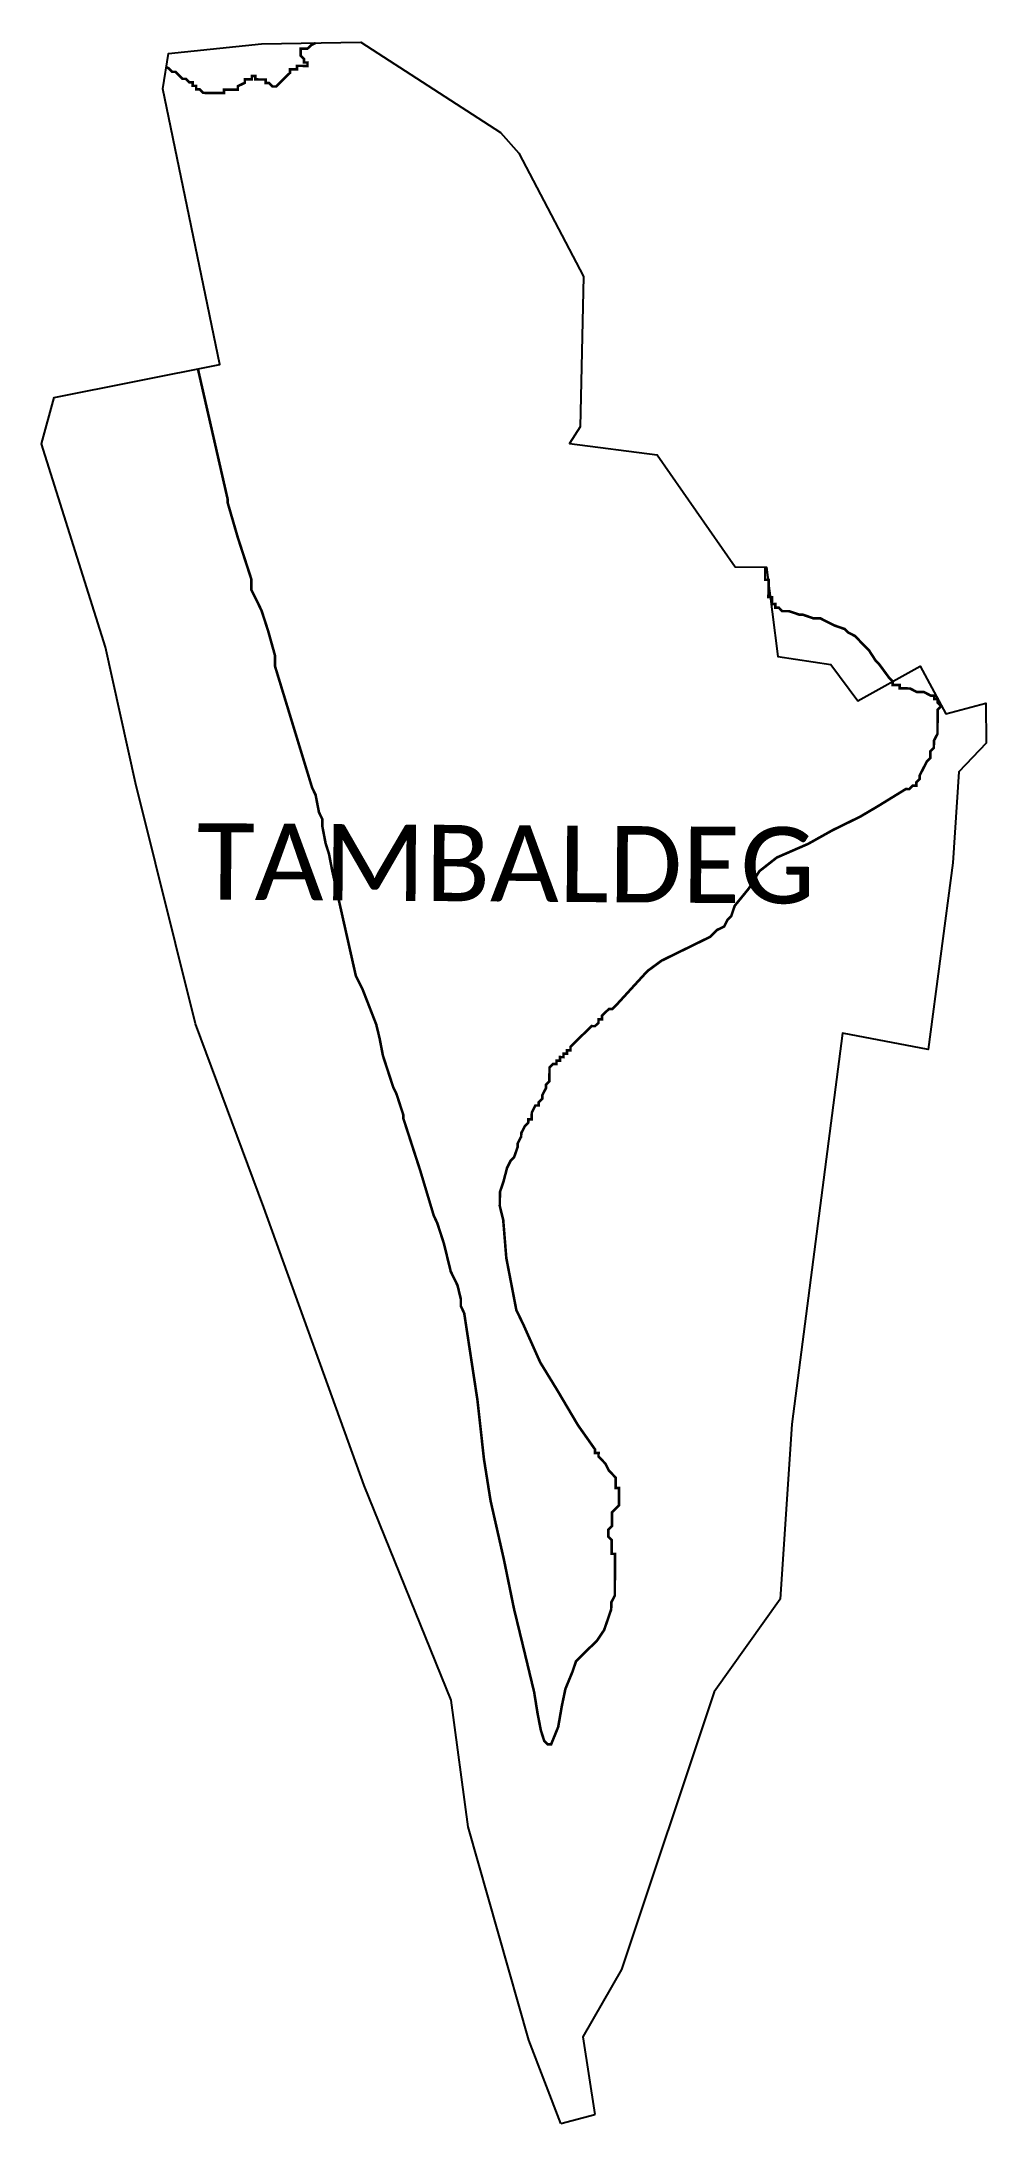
# Model space of a CAD drawing. Header units: metres. Extents: x 329589 to 330689, y 1799874 to 1802298.
import ezdxf

# ---------------------------------------------------------------- set-up
doc = ezdxf.new("R2010")
doc.units = ezdxf.units.M
for name, color, linetype in [('HAZARDS LINE', 1, 'Continuous'), ('village', 3, 'Continuous'), ('VILLAGE NAME', 250, 'Continuous')]:
    doc.layers.add(name, color=color, linetype=linetype)
doc.styles.get("Standard").update_dxf_attribs({"font": 'simplex.shx'})

msp = doc.modelspace()

# ---------------------------------------------------------------- linework, layer by layer
at = {"color": 3, "true_color": 0x00ff00, "flags": 128}
msp.add_lwpolyline([(330193.7, 1799873.6), (330233.1, 1799884)], dxfattribs=at)
at = {"layer": 'HAZARDS LINE', "lineweight": 18, "const_width": 3}
for points in [[(329908.2, 1802296.1), (329903, 1802293.6), (329898.9, 1802289.6), (329894.8, 1802289.6), (329890.8, 1802289.6), (329890.8, 1802285.6), (329890.7, 1802281.6), (329894.8, 1802277.5), (329894.7, 1802273.4), (329898.8, 1802273.4), (329898.7, 1802269.4), (329894.7, 1802269.4), (329886.6, 1802269.5), (329886.6, 1802265.4), (329882.5, 1802265.5), (329878.5, 1802265.5), (329878.5, 1802261.4), (329874.4, 1802257.4), (329870.3, 1802253.4), (329866.2, 1802249.4), (329862.2, 1802245.4), (329858.1, 1802245.4), (329854.1, 1802249.5), (329850.1, 1802249.5), (329850.1, 1802253.6), (329846.1, 1802253.6), (329842, 1802253.6), (329838, 1802253.7), (329838, 1802257.7), (329834, 1802257.8), (329834, 1802253.7), (329829.9, 1802253.7), (329825.9, 1802253.8), (329825.8, 1802249.7), (329817.7, 1802245.8), (329817.7, 1802241.7), (329813.7, 1802241.7), (329809.6, 1802241.8), (329805.6, 1802241.8), (329801.5, 1802241.8), (329801.5, 1802237.8), (329797.5, 1802237.8), (329793.4, 1802237.9), (329789.4, 1802237.9), (329785.3, 1802237.9), (329777.3, 1802238), (329773.2, 1802242.1), (329769.2, 1802242.1), (329769.2, 1802246.1), (329765.2, 1802246.2), (329765.2, 1802250.2), (329761.2, 1802250.2), (329757.2, 1802254.3), (329753.1, 1802254.4), (329745.1, 1802262.5), (329741.1, 1802262.5), (329737.1, 1802266.6), (329734.4, 1802268)], [(329771.2, 1801916.6), (329805.8, 1801764.9), (329805.8, 1801760.9), (329817.6, 1801720.3), (329833.4, 1801671.7), (329833.4, 1801667.7), (329833.3, 1801659.6), (329841.3, 1801643.4), (329845.2, 1801635.3), (329849.2, 1801623.1), (329853.1, 1801610.9), (329861, 1801582.6), (329860.9, 1801570.5), (329904.2, 1801428.7), (329908.2, 1801420.5), (329912.1, 1801400.3), (329916.1, 1801392.2), (329916, 1801384.1), (329919.9, 1801363.9), (329923.8, 1801351.7), (329927.7, 1801331.5), (329955, 1801210), (329963, 1801193.8), (329978.8, 1801153.2), (329982.7, 1801137), (329986.6, 1801116.8), (329998.5, 1801080.3), (330002.4, 1801072.2), (330010.3, 1801047.9), (330010.3, 1801043.9), (330030, 1800983.1), (330045.8, 1800930.4), (330049.7, 1800922.3), (330057.6, 1800898), (330065.5, 1800865.6), (330073.4, 1800849.4), (330077.3, 1800833.2), (330077.3, 1800825.1), (330081.2, 1800817), (330096.6, 1800715.8), (330104.2, 1800647), (330111.9, 1800598.5), (330127.5, 1800529.7), (330139.1, 1800473), (330150.9, 1800424.4), (330162.6, 1800375.8), (330166.5, 1800351.5), (330170.4, 1800331.3), (330174.3, 1800319.1), (330178.3, 1800315), (330182.4, 1800315), (330190.6, 1800335.2), (330194.8, 1800359.4), (330199, 1800379.5), (330207.3, 1800399.7), (330211.4, 1800411.8), (330223.6, 1800423.8), (330231.8, 1800431.8), (330235.8, 1800435.8), (330244, 1800447.9), (330248.2, 1800460), (330252.3, 1800472.1), (330252.4, 1800480.2), (330256.5, 1800488.2), (330256.6, 1800508.4), (330256.7, 1800516.5), (330256.7, 1800520.6), (330256.7, 1800524.6), (330256.8, 1800528.6), (330256.8, 1800532.7), (330256.8, 1800536.7), (330252.8, 1800536.8), (330252.8, 1800540.8), (330252.9, 1800544.8), (330252.9, 1800548.9), (330252.9, 1800552.9), (330248.9, 1800557), (330248.9, 1800561), (330249, 1800565.1), (330253.1, 1800569.1), (330253.1, 1800573.1), (330253.1, 1800577.2), (330253.1, 1800581.2), (330253.2, 1800585.2), (330257.3, 1800589.3), (330261.3, 1800593.3), (330261.4, 1800597.3), (330261.4, 1800601.3), (330261.4, 1800605.4), (330261.5, 1800609.4), (330261.5, 1800613.5), (330257.4, 1800613.5), (330257.5, 1800617.5), (330257.5, 1800621.6), (330257.5, 1800625.6), (330253.5, 1800629.7), (330249.5, 1800633.8), (330245.5, 1800641.9), (330241.5, 1800646), (330237.5, 1800650), (330237.6, 1800654.1), (330233.5, 1800654.1), (330233.6, 1800658.2), (330213.6, 1800686.6), (330189.6, 1800727.2), (330169.7, 1800759.7), (330149.8, 1800804.3), (330141.9, 1800820.5), (330138, 1800840.8), (330130.2, 1800881.3), (330126.6, 1800925.7), (330122.6, 1800941.9), (330122.8, 1800958.1), (330126.9, 1800970.2), (330131.1, 1800986.3), (330135.2, 1800994.4), (330139.2, 1800998.4), (330143.4, 1801010.5), (330143.4, 1801014.5), (330147.5, 1801022.6), (330147.6, 1801026.6), (330151.7, 1801034.7), (330155.7, 1801038.7), (330155.8, 1801042.7), (330159.8, 1801042.7), (330159.8, 1801046.7), (330159.9, 1801050.8), (330164, 1801058.8), (330168, 1801058.8), (330168, 1801062.8), (330172.1, 1801066.8), (330172.1, 1801070.9), (330176.3, 1801078.9), (330176.3, 1801083), (330180.4, 1801087), (330180.4, 1801091), (330180.4, 1801095.1), (330180.5, 1801099.1), (330180.5, 1801103.2), (330184.6, 1801107.2), (330188.6, 1801107.1), (330188.6, 1801111.2), (330192.7, 1801111.1), (330192.7, 1801115.2), (330196.7, 1801115.1), (330196.8, 1801119.2), (330200.8, 1801119.2), (330200.8, 1801123.2), (330204.9, 1801123.2), (330204.9, 1801127.2), (330209, 1801131.2), (330213.1, 1801135.2), (330217.1, 1801139.2), (330221.2, 1801143.2), (330225.3, 1801147.3), (330229.4, 1801151.3), (330233.4, 1801151.2), (330237.5, 1801155.2), (330237.5, 1801159.3), (330241.5, 1801159.3), (330241.6, 1801163.3), (330245.6, 1801167.3), (330249.7, 1801171.3), (330253.8, 1801171.3), (330257.8, 1801175.3), (330294.5, 1801215.4), (330310.8, 1801227.4), (330327, 1801235.4), (330343.2, 1801243.3), (330367.6, 1801255.3), (330375.7, 1801263.3), (330383.8, 1801267.3), (330387.9, 1801275.3), (330392, 1801279.3), (330396.1, 1801291.4), (330412.5, 1801311.5), (330424.7, 1801331.6), (330445.1, 1801347.6), (330481.6, 1801363.5), (330510, 1801379.4), (330542.4, 1801395.3), (330562.7, 1801407.3), (330595.2, 1801427.3), (330599.3, 1801427.2), (330603.3, 1801431.2), (330607.4, 1801431.2), (330607.4, 1801435.2), (330611.5, 1801439.3), (330611.5, 1801443.3), (330615.6, 1801451.3), (330619.7, 1801459.4), (330623.8, 1801463.4), (330623.9, 1801471.5), (330627.9, 1801475.5), (330628, 1801483.6), (330632.1, 1801491.6), (330632.2, 1801503.8), (330632.3, 1801511.8), (330632.3, 1801519.9), (330636.4, 1801523.9), (330632.4, 1801528), (330632.4, 1801532), (330628.4, 1801532.1), (330628.4, 1801536.1), (330624.4, 1801536.1), (330616.3, 1801540.3), (330612.3, 1801540.3), (330608.2, 1801540.3), (330600.2, 1801544.4), (330596.1, 1801544.5), (330588.1, 1801544.5), (330588.1, 1801548.6), (330584.1, 1801548.6), (330580, 1801548.6), (330580.1, 1801552.7), (330576, 1801556.7), (330564, 1801573), (330560, 1801577.1), (330552.1, 1801589.3), (330548, 1801593.3), (330544, 1801597.4), (330540, 1801601.5), (330536, 1801605.6), (330528, 1801609.7), (330524, 1801613.7), (330511.9, 1801617.9), (330503.8, 1801622), (330495.8, 1801626.1), (330487.7, 1801626.1), (330475.6, 1801630.3), (330471.6, 1801630.3), (330459.5, 1801634.4), (330455.4, 1801634.5), (330451.4, 1801634.5), (330447.4, 1801638.6), (330443.3, 1801638.6), (330443.4, 1801642.7), (330439.3, 1801642.7), (330439.4, 1801646.7), (330439.4, 1801650.8), (330435.3, 1801650.8), (330435.4, 1801654.8), (330435.4, 1801658.9), (330435.4, 1801662.9), (330435.5, 1801667), (330435.5, 1801671), (330431.5, 1801671), (330431.5, 1801675.1), (330431.5, 1801679.1), (330431.6, 1801683.2), (330431.6, 1801685.6)]]:
    msp.add_lwpolyline(points, dxfattribs=at)
at = {"layer": 'village', "color": 3, "true_color": 0x00ff00}
for points in [[(330193.7, 1799873.6, 0), (330156.3, 1799970.6, 0), (330085.7, 1800218.7, 0), (330066.1, 1800366.4, 0), (329964.7, 1800616.5, 0), (329848, 1800940.1, 0), (329768.2, 1801154.1, 0), (329698.6, 1801434.5, 0), (329663.7, 1801592.4, 0), (329589.3, 1801829.3, 0), (329603.8, 1801883.3, 0), (329796.8, 1801921.7, 0), (329730.3, 1802242.5, 0), (329737, 1802283.9, 0), (329845.4, 1802295.2, 0), (329960.8, 1802297, 0), (330123.6, 1802192, 0), (330144.8, 1802167.6, 0), (330220, 1802024.3, 0), (330216.1, 1801849.1, 0), (330203.8, 1801829.6, 0), (330305.7, 1801816.6, 0), (330396.6, 1801685.9, 0), (330433.1, 1801685.6, 0), (330446.1, 1801581.7, 0), (330508.1, 1801572.2, 0), (330539.3, 1801530.2, 0), (330612, 1801570.4, 0), (330641.8, 1801515, 0), (330688.6, 1801527.4, 0), (330689, 1801480.8, 0)], [(330689, 1801480.8, 0), (330656.9, 1801447.4, 0), (330649.9, 1801341.4, 0), (330621.4, 1801123.9, 0), (330521.6, 1801143, 0), (330462.6, 1800687.7, 0), (330449, 1800484, 0), (330372.3, 1800376.1, 0), (330264.3, 1800052.8, 0), (330219.4, 1799974.4, 0), (330233.1, 1799884, 0)]]:
    msp.add_polyline3d(points, dxfattribs=at)

# ---------------------------------------------------------------- texts
at = {"layer": 'VILLAGE NAME', "insert": (329770.3, 1801387.6), "char_height": 88.859, "attachment_point": 1, "rotation": 359.6139}
msp.add_mtext_dynamic_manual_height_columns('{\\fCalibri|b0|i0|c0|p34;TAMBALDEG}', width=876.845, gutter_width=444.3, heights=[0], dxfattribs=at)

doc.saveas('drawing.dxf')
